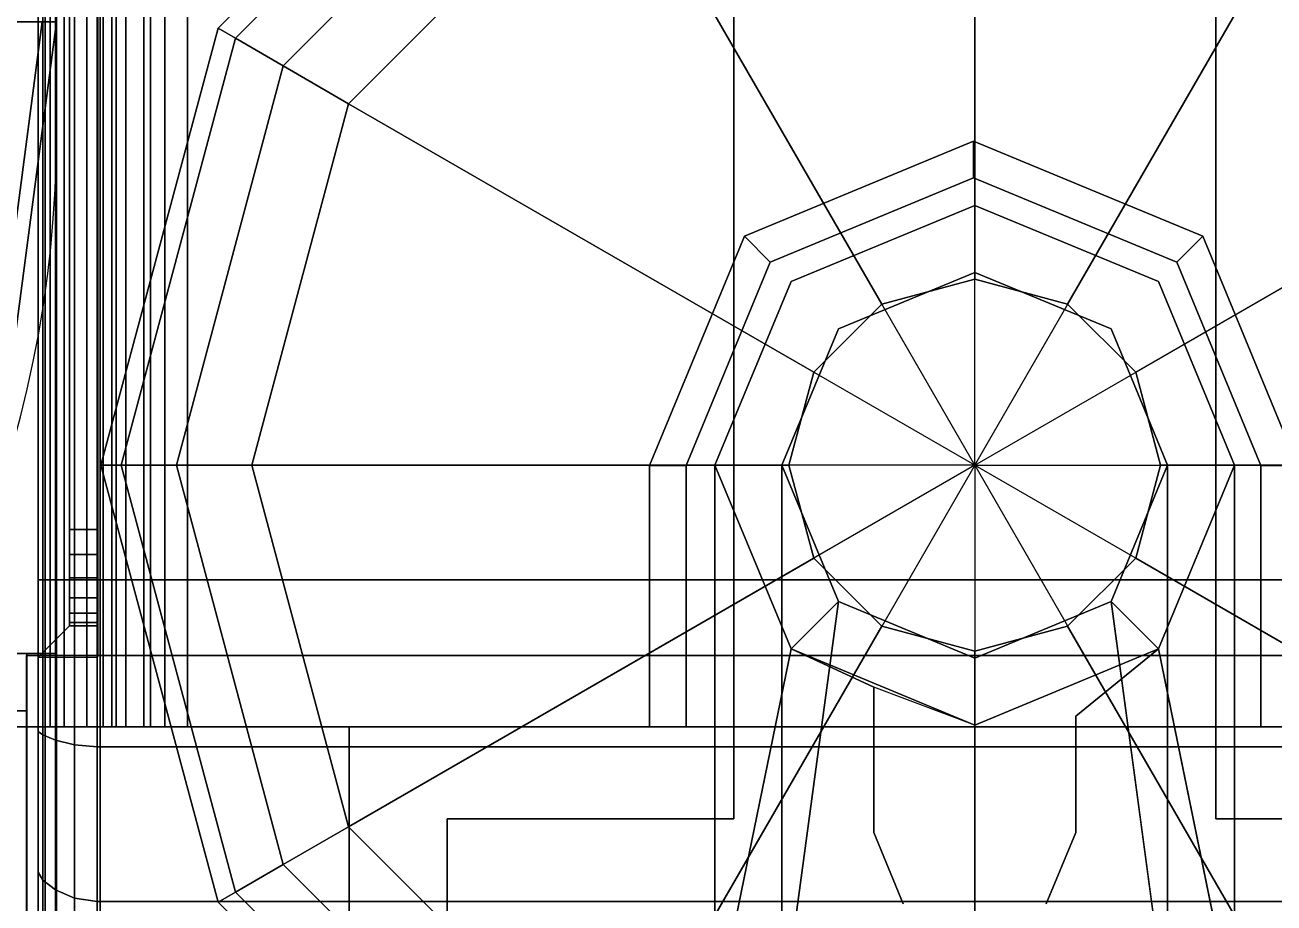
# Model space of a CAD drawing. Extents: x -170 to 1783, y -20 to 1205.
# Drawn here: x 478.207 to 479.567, y 261.044 to 262 of the extents above; entities that cross this region are included whole.
import ezdxf

# ---------------------------------------------------------------- set-up
doc = ezdxf.new("R2010")
doc.units = 0
doc.header["$LTSCALE"] = 96
doc.header["$MEASUREMENT"] = 0
for name, color, linetype in [('A-FURN-3-PANEL-GLIDE', 7, 'Continuous'), ('A-FURN-3-PANEL-GLIDE-HOUSING', 7, 'Continuous'), ('A-FURN-3-PANEL-RACE', 7, 'Continuous'), ('A-FURN-3-PANEL-SIDE1', 7, 'Continuous'), ('A-FURN-3-PANEL-SIDE2', 7, 'Continuous'), ('A-FURN-3-PANEL-TOPCAP', 7, 'Continuous'), ('A-FURN-3-PANEL-TRIM', 7, 'Continuous'), ('A-FURN-3-WKSF-TRIM', 7, 'Continuous'), ('A-FURN-P-PNLS', 7, 'Continuous'), ('A-FURN-P-WKSF', 7, 'Continuous'), ('AFUPD-3-CSPT_3D', 7, 'Continuous'), ('AFUPD-3-RVBK_3D', 7, 'Continuous'), ('AFUPD-P', 7, 'Continuous'), ('MAIN_PANEL', 7, 'Continuous'), ('MAIN_STORAGE', 7, 'Continuous'), ('MAIN_WKSURF', 7, 'Continuous')]:
    doc.layers.add(name, color=color, linetype=linetype)

# ---------------------------------------------------------------- blocks, each defined once
blk = doc.blocks.new('EC-EFN-256')
at = {"layer": 'A-FURN-3-PANEL-GLIDE', "color": 20, "linetype": 'Continuous'}
for points in [[(0.4201, 1.8052, 0.2464), (0.4091, 1.8242, 0.1642), (0.885, 1.9517, 0.1642), (0.885, 1.9297, 0.2464)], [(0.4091, 1.8242, 0.1642), (0.4201, 1.8052, 0.0821), (0.885, 1.9297, 0.0821), (0.885, 1.9517, 0.1642)], [(0.885, 1.9297, 0.2464), (0.885, 1.9517, 0.1642), (1.3609, 1.8242, 0.1642), (1.3499, 1.8052, 0.2464)], [(0.885, 1.9517, 0.1642), (0.885, 1.9297, 0.0821), (1.3499, 1.8052, 0.0821), (1.3609, 1.8242, 0.1642)], [(0.4502, 1.7531, 0.3065), (0.4201, 1.8052, 0.2464), (0.885, 1.9297, 0.2464), (0.885, 1.8696, 0.3065)], [(0.4201, 1.8052, 0.0821), (0.4502, 1.7531, 0.022), (0.885, 1.8696, 0.022), (0.885, 1.9297, 0.0821)], [(0.885, 1.8696, 0.3065), (0.885, 1.9297, 0.2464), (1.3499, 1.8052, 0.2464), (1.3198, 1.7531, 0.3065)], [(0.885, 1.9297, 0.0821), (0.885, 1.8696, 0.022), (1.3198, 1.7531, 0.022), (1.3499, 1.8052, 0.0821)], [(0.4912, 1.682, 0.3285), (0.4502, 1.7531, 0.3065), (0.885, 1.8696, 0.3065), (0.885, 1.7875, 0.3285)], [(0.4502, 1.7531, 0.022), (0.4912, 1.682), (0.885, 1.7875), (0.885, 1.8696, 0.022)], [(0.885, 1.7875, 0.3285), (0.885, 1.8696, 0.3065), (1.3198, 1.7531, 0.3065), (1.2787, 1.682, 0.3285)], [(0.885, 1.8696, 0.022), (0.885, 1.7875), (1.2787, 1.682), (1.3198, 1.7531, 0.022)], [(0.0798, 1.4649, 0.2464), (0.0608, 1.4759, 0.1642), (0.4091, 1.8242, 0.1642), (0.4201, 1.8052, 0.2464)], [(0.0608, 1.4759, 0.1642), (0.0798, 1.4649, 0.0821), (0.4201, 1.8052, 0.0821), (0.4091, 1.8242, 0.1642)], [(1.3499, 1.8052, 0.2464), (1.3609, 1.8242, 0.1642), (1.7092, 1.4759, 0.1642), (1.6902, 1.4649, 0.2464)], [(1.3609, 1.8242, 0.1642), (1.3499, 1.8052, 0.0821), (1.6902, 1.4649, 0.0821), (1.7092, 1.4759, 0.1642)], [(0.1319, 1.4348, 0.3065), (0.0798, 1.4649, 0.2464), (0.4201, 1.8052, 0.2464), (0.4502, 1.7531, 0.3065)], [(0.0798, 1.4649, 0.0821), (0.1319, 1.4348, 0.022), (0.4502, 1.7531, 0.022), (0.4201, 1.8052, 0.0821)], [(1.3198, 1.7531, 0.3065), (1.3499, 1.8052, 0.2464), (1.6902, 1.4649, 0.2464), (1.6381, 1.4348, 0.3065)], [(1.3499, 1.8052, 0.0821), (1.3198, 1.7531, 0.022), (1.6381, 1.4348, 0.022), (1.6902, 1.4649, 0.0821)], [(0.7837, 1.1754, 0.3285), (0.4912, 1.682, 0.3285), (0.885, 1.7875, 0.3285), (0.885, 1.2025, 0.3285)], [(0.885, 1.2025, 0.3285), (0.885, 1.7875, 0.3285), (1.2787, 1.682, 0.3285), (0.9862, 1.1754, 0.3285)], [(0.203, 1.3937, 0.3285), (0.1319, 1.4348, 0.3065), (0.4502, 1.7531, 0.3065), (0.4912, 1.682, 0.3285)], [(0.1319, 1.4348, 0.022), (0.203, 1.3937), (0.4912, 1.682), (0.4502, 1.7531, 0.022)], [(1.2787, 1.682, 0.3285), (1.3198, 1.7531, 0.3065), (1.6381, 1.4348, 0.3065), (1.567, 1.3937, 0.3285)], [(1.3198, 1.7531, 0.022), (1.2787, 1.682), (1.567, 1.3937), (1.6381, 1.4348, 0.022)], [(0.7096, 1.1013, 0.3285), (0.203, 1.3937, 0.3285), (0.4912, 1.682, 0.3285), (0.7837, 1.1754, 0.3285)], [(0.9862, 1.1754, 0.3285), (1.2787, 1.682, 0.3285), (1.567, 1.3937, 0.3285), (1.0604, 1.1013, 0.3285)], [(0.6825, 1, 0.3285), (0.0975, 1, 0.3285), (0.203, 1.3937, 0.3285), (0.7096, 1.1013, 0.3285)], [(1.0604, 1.1013, 0.3285), (1.567, 1.3937, 0.3285), (1.6725, 1, 0.3285), (1.0875, 1, 0.3285)], [(0.7837, 1.1754, 3.5747), (0.7837, 1.1754, 0.3285), (0.885, 1.2025, 0.3285), (0.885, 1.2025, 3.5747)], [(0.885, 1.2025, 3.5747), (0.885, 1.2025, 0.3285), (0.9862, 1.1754, 0.3285), (0.9862, 1.1754, 3.5747)], [(0.7096, 1.1013, 3.5747), (0.7096, 1.1013, 0.3285), (0.7837, 1.1754, 0.3285), (0.7837, 1.1754, 3.5747)], [(0.9862, 1.1754, 3.5747), (0.9862, 1.1754, 0.3285), (1.0604, 1.1013, 0.3285), (1.0604, 1.1013, 3.5747)], [(0.6825, 1, 3.5747), (0.6825, 1, 0.3285), (0.7096, 1.1013, 0.3285), (0.7096, 1.1013, 3.5747)], [(1.0604, 1.1013, 3.5747), (1.0604, 1.1013, 0.3285), (1.0875, 1, 0.3285), (1.0875, 1, 3.5747)], [(0.7096, 0.8988, 0.3285), (0.203, 0.6063, 0.3285), (0.0975, 1, 0.3285), (0.6825, 1, 0.3285)], [(0.7096, 0.8988, 3.5747), (0.7096, 0.8988, 0.3285), (0.6825, 1, 0.3285), (0.6825, 1, 3.5747)], [(1.0875, 1, 3.5747), (1.0875, 1, 0.3285), (1.0604, 0.8988, 0.3285), (1.0604, 0.8988, 3.5747)], [(1.0875, 1, 0.3285), (1.6725, 1, 0.3285), (1.567, 0.6063, 0.3285), (1.0604, 0.8988, 0.3285)], [(0.7837, 0.8246, 0.3285), (0.4912, 0.318, 0.3285), (0.203, 0.6063, 0.3285), (0.7096, 0.8988, 0.3285)], [(0.7837, 0.8246, 3.5747), (0.7837, 0.8246, 0.3285), (0.7096, 0.8988, 0.3285), (0.7096, 0.8988, 3.5747)], [(1.0604, 0.8988, 3.5747), (1.0604, 0.8988, 0.3285), (0.9862, 0.8246, 0.3285), (0.9862, 0.8246, 3.5747)], [(1.0604, 0.8988, 0.3285), (1.567, 0.6063, 0.3285), (1.2787, 0.318, 0.3285), (0.9862, 0.8246, 0.3285)], [(0.885, 0.7975, 0.3285), (0.885, 0.2125, 0.3285), (0.4912, 0.318, 0.3285), (0.7837, 0.8246, 0.3285)], [(0.885, 0.7975, 3.5747), (0.885, 0.7975, 0.3285), (0.7837, 0.8246, 0.3285), (0.7837, 0.8246, 3.5747)], [(0.9862, 0.8246, 3.5747), (0.9862, 0.8246, 0.3285), (0.885, 0.7975, 0.3285), (0.885, 0.7975, 3.5747)], [(0.9862, 0.8246, 0.3285), (1.2787, 0.318, 0.3285), (0.885, 0.2125, 0.3285), (0.885, 0.7975, 0.3285)]]:
    blk.add_3dface(points, dxfattribs=at)
at = {"layer": 'A-FURN-3-PANEL-GLIDE', "color": 20, "linetype": 'Continuous', "invisible_edges": 12}
for points in [[(0.885, 1), (0.885, 1.7875), (0.4912, 1.682)], [(0.885, 1), (1.2787, 1.682), (0.885, 1.7875)], [(0.885, 1), (0.4912, 1.682), (0.203, 1.3937)], [(0.885, 1), (1.567, 1.3937), (1.2787, 1.682)], [(0.885, 1), (0.203, 1.3937), (0.0975, 1)], [(0.885, 1), (1.6725, 1), (1.567, 1.3937)], [(0.885, 1), (0.0975, 1), (0.203, 0.6063)], [(0.885, 1), (0.203, 0.6063), (0.4912, 0.318)], [(0.885, 1), (0.4912, 0.318), (0.885, 0.2125)], [(0.885, 1), (0.885, 0.2125), (1.2787, 0.318)], [(0.885, 1), (1.2787, 0.318), (1.567, 0.6063)], [(0.885, 1), (1.567, 0.6063), (1.6725, 1)]]:
    blk.add_3dface(points, dxfattribs=at)
at = {"layer": 'A-FURN-3-PANEL-GLIDE-HOUSING', "color": 40, "linetype": 'Continuous'}
for points in [[(0.6, 1.3543, 4.1997), (0.6, 1.3143, 4.2397), (0.8848, 1.3143, 4.2397), (0.8848, 1.3543, 4.1997)], [(0.6, 1.3543, 3.6147), (0.6, 1.3543, 4.1997), (0.8848, 1.3543, 4.1997), (0.8848, 1.3543, 3.6147)], [(0.6, 1.3143, 3.5747), (0.6, 1.3543, 3.6147), (0.8848, 1.3543, 3.6147), (0.8848, 1.3143, 3.5747)], [(1.1344, 1.2509, 3.6147), (0.8848, 1.3543, 3.6147), (0.8848, 1.3543, 4.1997), (1.1344, 1.2509, 4.1997)], [(1.1344, 1.2509, 4.1997), (0.8848, 1.3543, 4.1997), (0.8848, 1.3143, 4.2397), (1.1061, 1.2227, 4.2397)], [(1.1061, 1.2227, 3.5747), (0.8848, 1.3143, 3.5747), (0.8848, 1.3543, 3.6147), (1.1344, 1.2509, 3.6147)], [(0.6849, 1.2001, 2.2447), (0.885, 1.283, 3.5747), (0.28, 1.283, 3.5747), (0.28, 1.283, 3.3867)], [(0.28, 1.283, 3.3867), (0.28, 1.21, 3.3867), (0.7365, 1.1485, 2.2447), (0.6849, 1.2001, 2.2447)], [(0.885, 1.283, 3.5747), (0.6849, 1.2001, 2.2447), (0.6849, 1.2001, 1.7347), (0.885, 1.283, 1.7347)], [(1.0851, 1.2001, 3.5747), (0.885, 1.283, 3.5747), (0.885, 1.283, 1.7347), (1.0851, 1.2001, 1.7347)], [(1.2378, 1.0013, 4.1997), (1.1344, 1.2509, 4.1997), (1.1061, 1.2227, 4.2397), (1.1978, 1.0013, 4.2397)], [(1.1978, 1.0013, 3.5747), (1.1061, 1.2227, 3.5747), (1.1344, 1.2509, 3.6147), (1.2378, 1.0013, 3.6147)], [(1.2378, 1.0013, 3.6147), (1.1344, 1.2509, 3.6147), (1.1344, 1.2509, 4.1997), (1.2378, 1.0013, 4.1997)], [(0.28, 1.21, 3.3867), (0.28, 1.21, 3.5747), (0.885, 1.21, 3.5747), (0.7365, 1.1485, 2.2447)], [(0.6849, 1.2001, 1.7347), (0.602, 1, 1.7347), (0.602, 1, 2.2447), (0.6849, 1.2001, 2.2447)], [(0.6849, 1.2001, 2.2447), (0.602, 1, 2.2447), (0.6432, 1.11, 2.2447)], [(0.6432, 1.11, 1.7347), (0.6849, 1.2001, 1.7347), (0.6849, 1.2001, 2.2447), (0.6432, 1.11, 2.2447)], [(0.885, 1.21, 1.7347), (0.7365, 1.1485, 1.7347), (0.7365, 1.1485, 2.2447), (0.885, 1.21, 3.5747)], [(1.0335, 1.1485, 1.7347), (0.885, 1.21, 1.7347), (0.885, 1.21, 3.5747), (1.0335, 1.1485, 3.5747)], [(1.168, 1, 3.5747), (1.0851, 1.2001, 3.5747), (1.0851, 1.2001, 1.7347), (1.168, 1, 1.7347)], [(0.7365, 1.1485, 1.7347), (0.675, 1, 1.7347), (0.675, 1, 2.2447), (0.7365, 1.1485, 2.2447)], [(1.095, 1, 1.7347), (1.0335, 1.1485, 1.7347), (1.0335, 1.1485, 3.5747), (1.095, 1, 3.5747)], [(0.485, 1.11, 2.2447), (0.4072, 1.0778, 2.2447), (0.4072, 1.0778, 1.7347), (0.485, 1.11, 1.7347)], [(0.485, 1.11, 1.7347), (0.6432, 1.11, 1.7347), (0.6432, 1.11, 2.2447), (0.485, 1.11, 2.2447)], [(0.602, 1, 1.7347), (0.6849, 0.7999, 1.7347), (0.6849, 0.7999, 2.2447), (0.602, 1, 2.2447)], [(0.675, 1, 1.7347), (0.7365, 0.8515, 1.7347), (0.7365, 0.8515, 2.2447), (0.675, 1, 2.2447)], [(1.0335, 0.8515, 1.7347), (1.095, 1, 1.7347), (1.095, 1, 3.5747), (1.0335, 0.8515, 3.5747)], [(1.0851, 0.7999, 3.5747), (1.168, 1, 3.5747), (1.168, 1, 1.7347), (1.0851, 0.7999, 1.7347)], [(1.1344, 0.7517, 4.1997), (1.2378, 1.0013, 4.1997), (1.1978, 1.0013, 4.2397), (1.1061, 0.78, 4.2397)], [(1.1061, 0.78, 3.5747), (1.1978, 1.0013, 3.5747), (1.2378, 1.0013, 3.6147), (1.1344, 0.7517, 3.6147)], [(1.1344, 0.7517, 3.6147), (1.2378, 1.0013, 3.6147), (1.2378, 1.0013, 4.1997), (1.1344, 0.7517, 4.1997)], [(0.4072, 0.9222, 2.2447), (0.485, 0.89, 2.2447), (0.485, 0.89, 1.7347), (0.4072, 0.9222, 1.7347)], [(0.6116, 0.89, 2.2447), (0.6116, 0.89, 1.7347), (0.485, 0.89, 1.7347), (0.485, 0.89, 2.2447)], [(0.6849, 0.7999, 1.7347), (0.6116, 0.89, 1.7347), (0.6116, 0.89, 2.2447), (0.6849, 0.7999, 2.2447)], [(0.28, 0.79, 3.3867), (0.28, 0.717, 3.3867), (0.6849, 0.7999, 2.2447), (0.7365, 0.8515, 2.2447)], [(0.7365, 0.8515, 1.7347), (0.885, 0.79, 1.7347), (0.885, 0.79, 3.5747), (0.7365, 0.8515, 2.2447)], [(0.885, 0.79, 1.7347), (1.0335, 0.8515, 1.7347), (1.0335, 0.8515, 3.5747), (0.885, 0.79, 3.5747)], [(0.6849, 0.7999, 2.2447), (0.885, 0.717, 3.5747), (0.885, 0.717, 1.7347), (0.6849, 0.7999, 1.7347)], [(0.885, 0.717, 3.5747), (1.0851, 0.7999, 3.5747), (1.0851, 0.7999, 1.7347), (0.885, 0.717, 1.7347)], [(0.8848, 0.6483, 4.1997), (1.1344, 0.7517, 4.1997), (1.1061, 0.78, 4.2397), (0.8848, 0.6883, 4.2397)], [(0.8848, 0.6883, 3.5747), (1.1061, 0.78, 3.5747), (1.1344, 0.7517, 3.6147), (0.8848, 0.6483, 3.6147)], [(0.8848, 0.6483, 3.6147), (1.1344, 0.7517, 3.6147), (1.1344, 0.7517, 4.1997), (0.8848, 0.6483, 4.1997)], [(0.8848, 0.6483, 4.1997), (0.8848, 0.6883, 4.2397), (0.6, 0.6883, 4.2397), (0.6, 0.6483, 4.1997)], [(0.8848, 0.6883, 3.5747), (0.8848, 0.6483, 3.6147), (0.6, 0.6483, 3.6147), (0.6, 0.6883, 3.5747)]]:
    blk.add_3dface(points, dxfattribs=at)
for points, invisible_edges in [([(0.6, 0.6883, 4.2397), (0.8848, 0.6883, 4.2397), (0.8848, 1.3143, 4.2397), (0.6, 1.3143, 4.2397)], 2), ([(0.6002, 1.283, 3.5747), (0.6, 1.3143, 3.5747), (0.8848, 1.3143, 3.5747), (0.885, 1.283, 3.5747)], 4), ([(1.1061, 0.78, 4.2397), (1.1061, 1.2227, 4.2397), (0.8848, 1.3143, 4.2397), (0.8848, 0.6883, 4.2397)], 5), ([(1.1061, 1.2227, 3.5747), (1.0851, 1.2001, 3.5747), (0.885, 1.283, 3.5747), (0.8848, 1.3143, 3.5747)], 5), ([(0.28, 1.21, 3.5747), (0.28, 1.283, 3.5747), (0.885, 1.283, 3.5747), (0.885, 1.21, 3.5747)], 4), ([(0.885, 1.21, 1.7347), (0.885, 1.283, 1.7347), (0.6849, 1.2001, 1.7347), (0.7365, 1.1485, 1.7347)], 5), ([(1.0335, 1.1485, 1.7347), (1.0851, 1.2001, 1.7347), (0.885, 1.283, 1.7347), (0.885, 1.21, 1.7347)], 5), ([(0.885, 1.21, 3.5747), (0.885, 1.283, 3.5747), (1.0851, 1.2001, 3.5747), (1.0335, 1.1485, 3.5747)], 5), ([(1.1978, 1.0013, 3.5747), (1.168, 1, 3.5747), (1.0851, 1.2001, 3.5747), (1.1061, 1.2227, 3.5747)], 5), ([(1.1978, 1.0013, 4.2397), (1.1061, 1.2227, 4.2397), (1.1061, 0.78, 4.2397)], 2), ([(0.7365, 1.1485, 1.7347), (0.6849, 1.2001, 1.7347), (0.602, 1, 1.7347), (0.675, 1, 1.7347)], 5), ([(0.6849, 1.2001, 2.2447), (0.7365, 1.1485, 2.2447), (0.675, 1, 2.2447), (0.602, 1, 2.2447)], 12), ([(0.6849, 1.2001, 1.7347), (0.6432, 1.11, 1.7347), (0.602, 1, 1.7347)], 2), ([(1.095, 1, 1.7347), (1.168, 1, 1.7347), (1.0851, 1.2001, 1.7347), (1.0335, 1.1485, 1.7347)], 5), ([(1.0851, 1.2001, 3.5747), (1.168, 1, 3.5747), (1.095, 1, 3.5747), (1.0335, 1.1485, 3.5747)], 10), ([(0.485, 1.11, 1.7347), (0.4072, 1.0778, 1.7347), (0.4072, 0.9222, 1.7347), (0.485, 0.89, 1.7347)], 10), ([(0.485, 1.11, 2.2447), (0.485, 0.89, 2.2447), (0.4072, 0.9222, 2.2447), (0.4072, 1.0778, 2.2447)], 5), ([(0.485, 1.11, 1.7347), (0.602, 1, 1.7347), (0.6432, 1.11, 1.7347)], 3), ([(0.602, 1, 1.7347), (0.485, 1.11, 1.7347), (0.485, 0.89, 1.7347)], 15), ([(0.485, 1.11, 2.2447), (0.6432, 1.11, 2.2447), (0.602, 1, 2.2447)], 14), ([(0.602, 1, 2.2447), (0.485, 0.89, 2.2447), (0.485, 1.11, 2.2447)], 15), ([(0.602, 1, 1.7347), (0.485, 0.89, 1.7347), (0.6116, 0.89, 1.7347)], 13), ([(0.602, 1, 2.2447), (0.6116, 0.89, 2.2447), (0.485, 0.89, 2.2447)], 13), ([(0.675, 1, 1.7347), (0.602, 1, 1.7347), (0.6849, 0.7999, 1.7347), (0.7365, 0.8515, 1.7347)], 5), ([(0.602, 1, 2.2447), (0.675, 1, 2.2447), (0.7365, 0.8515, 2.2447), (0.6849, 0.7999, 2.2447)], 9), ([(0.602, 1, 1.7347), (0.6116, 0.89, 1.7347), (0.6849, 0.7999, 1.7347)], 1), ([(0.602, 1, 2.2447), (0.6849, 0.7999, 2.2447), (0.6116, 0.89, 2.2447)], 13), ([(1.0851, 0.7999, 1.7347), (1.168, 1, 1.7347), (1.095, 1, 1.7347), (1.0335, 0.8515, 1.7347)], 10), ([(1.0851, 0.7999, 3.5747), (1.0335, 0.8515, 3.5747), (1.095, 1, 3.5747), (1.168, 1, 3.5747)], 5), ([(1.1061, 0.78, 3.5747), (1.0851, 0.7999, 3.5747), (1.168, 1, 3.5747), (1.1978, 1.0013, 3.5747)], 5), ([(0.885, 0.79, 3.5747), (0.28, 0.79, 3.5747), (0.28, 0.79, 3.3867), (0.7365, 0.8515, 2.2447)], 8), ([(0.6849, 0.7999, 1.7347), (0.885, 0.717, 1.7347), (0.885, 0.79, 1.7347), (0.7365, 0.8515, 1.7347)], 10), ([(0.885, 0.717, 1.7347), (1.0851, 0.7999, 1.7347), (1.0335, 0.8515, 1.7347), (0.885, 0.79, 1.7347)], 10), ([(0.885, 0.717, 3.5747), (0.885, 0.79, 3.5747), (1.0335, 0.8515, 3.5747), (1.0851, 0.7999, 3.5747)], 5), ([(0.6849, 0.7999, 2.2447), (0.28, 0.717, 3.3867), (0.28, 0.717, 3.5747), (0.885, 0.717, 3.5747)], 8), ([(0.28, 0.717, 3.5747), (0.28, 0.79, 3.5747), (0.885, 0.79, 3.5747), (0.885, 0.717, 3.5747)], 4), ([(0.8848, 0.6883, 3.5747), (0.885, 0.717, 3.5747), (1.0851, 0.7999, 3.5747), (1.1061, 0.78, 3.5747)], 5), ([(0.6, 0.6883, 3.5747), (0.6002, 0.717, 3.5747), (0.885, 0.717, 3.5747), (0.8848, 0.6883, 3.5747)], 4)]:
    blk.add_3dface(points, dxfattribs=dict(at, invisible_edges=invisible_edges))
at = {"layer": 'A-FURN-3-PANEL-RACE', "color": 40, "linetype": 'Continuous'}
for points, invisible_edges in [([(0.08, 2.0125, 3.515), (0.08, 2.0125, 0.3963), (23.92, 2.0125, 0.3963), (23.92, 2.0125, 3.515)], 8), ([(0.5, 1.5745, 0.3963), (23.5, 1.5745, 0.3963), (0.08, 2.0125, 0.3963), (0.08, 1.5745, 0.3963)], 3), ([(23.5, 1.5745, 0.3963), (23.92, 1.5745, 0.3963), (23.92, 2.0125, 0.3963), (0.08, 2.0125, 0.3963)], 8), ([(0.14, 1.9525, 3.515), (0.08, 2.0125, 3.515), (0.6, 2.0125, 3.515), (0.6, 1.9525, 3.515)], 1), ([(0.6, 2.0125, 4.0847), (0.6, 2.0125, 3.515), (23.4, 2.0125, 3.515), (23.4, 2.0125, 4.0847)], 2), ([(0.6, 1.9525, 3.515), (0.6, 2.0125, 3.515), (0.6, 2.0125, 4.0847), (0.6, 1.9525, 4.0847)], 4), ([(0.6, 1.9493, 4.1093), (0.6, 1.9525, 4.0847), (0.6, 2.0125, 4.0847), (0.6, 2.0072, 4.1248)], 10), ([(0.6, 1.9398, 4.1322), (0.6, 1.9493, 4.1093), (0.6, 2.0072, 4.1248), (0.6, 1.9918, 4.1622)], 10), ([(0.6, 1.9247, 4.1519), (0.6, 1.9398, 4.1322), (0.6, 1.9918, 4.1622), (0.6, 1.9671, 4.1943)], 10), ([(0.6, 1.905, 4.1669), (0.6, 1.9247, 4.1519), (0.6, 1.9671, 4.1943), (0.6, 1.935, 4.2189)], 10), ([(23.86, 1.9525, 0.4563), (0.14, 1.9525, 0.4563), (0.14, 1.9525, 3.515), (23.86, 1.9525, 3.515)], 4), ([(0.5, 1.5745, 0.4563), (0.14, 1.5745, 0.4563), (0.14, 1.9525, 0.4563), (23.5, 1.5745, 0.4563)], 12), ([(23.5, 1.5745, 0.4563), (0.14, 1.9525, 0.4563), (23.86, 1.9525, 0.4563), (23.86, 1.5745, 0.4563)], 1), ([(23.4, 1.9525, 3.515), (0.6, 1.9525, 3.515), (0.6, 1.9525, 4.0847), (23.4, 1.9525, 4.0847)], 1), ([(0.6, 1.8821, 4.1764), (0.6, 1.905, 4.1669), (0.6, 1.935, 4.2189), (0.6, 1.8976, 4.2344)], 10), ([(0.6, 1.8575, 4.1797), (0.6, 1.8821, 4.1764), (0.6, 1.8976, 4.2344), (0.6, 1.8575, 4.2397)], 2), ([(0.5, 1.5745, 0.3963), (0.08, 1.5745, 0.3963), (0.14, 1.5745, 0.4563), (0.5, 1.5745, 0.4563)], 2), ([(2.098, 1.2625, 0.3963), (21.902, 1.2625, 0.3963), (0.5, 1.5745, 0.3963), (0.5, 1.2625, 0.3963)], 3), ([(23.5, 1.2625, 0.3963), (23.5, 1.5745, 0.3963), (0.5, 1.5745, 0.3963), (21.902, 1.2625, 0.3963)], 6), ([(2.098, 1.2625, 0.4563), (0.5, 1.2625, 0.4563), (0.5, 1.5745, 0.4563), (21.902, 1.2625, 0.4563)], 12), ([(23.5, 1.2625, 0.4563), (21.902, 1.2625, 0.4563), (0.5, 1.5745, 0.4563), (23.5, 1.5745, 0.4563)], 6), ([(0.5, 0.7375, 0.4563), (2.098, 0.7375, 0.4563), (23.5, 0.4255, 0.4563), (0.5, 0.4255, 0.4563)], 6), ([(0.5, 0.7375, 0.3963), (0.5, 0.4255, 0.3963), (23.5, 0.4255, 0.3963), (2.098, 0.7375, 0.3963)], 6)]:
    blk.add_3dface(points, dxfattribs=dict(at, invisible_edges=invisible_edges))
for points in [[(0.6, 2.0072, 4.1248), (0.6, 2.0125, 4.0847), (23.4, 2.0125, 4.0847), (23.4, 2.0072, 4.1248)], [(0.6, 1.9918, 4.1622), (0.6, 2.0072, 4.1248), (23.4, 2.0072, 4.1248), (23.4, 1.9918, 4.1622)], [(0.6, 1.9671, 4.1943), (0.6, 1.9918, 4.1622), (23.4, 1.9918, 4.1622), (23.4, 1.9671, 4.1943)], [(0.6, 1.935, 4.2189), (0.6, 1.9671, 4.1943), (23.4, 1.9671, 4.1943), (23.4, 1.935, 4.2189)], [(23.4, 1.9493, 4.1093), (23.4, 1.9525, 4.0847), (0.6, 1.9525, 4.0847), (0.6, 1.9493, 4.1093)], [(23.4, 1.9398, 4.1322), (23.4, 1.9493, 4.1093), (0.6, 1.9493, 4.1093), (0.6, 1.9398, 4.1322)], [(23.4, 1.9247, 4.1519), (23.4, 1.9398, 4.1322), (0.6, 1.9398, 4.1322), (0.6, 1.9247, 4.1519)], [(0.6, 1.8976, 4.2344), (0.6, 1.935, 4.2189), (23.4, 1.935, 4.2189), (23.4, 1.8976, 4.2344)], [(23.4, 1.905, 4.1669), (23.4, 1.9247, 4.1519), (0.6, 1.9247, 4.1519), (0.6, 1.905, 4.1669)], [(23.4, 1.8821, 4.1764), (23.4, 1.905, 4.1669), (0.6, 1.905, 4.1669), (0.6, 1.8821, 4.1764)], [(0.6, 1.8575, 4.2397), (0.6, 1.8976, 4.2344), (23.4, 1.8976, 4.2344), (23.4, 1.8575, 4.2397)], [(23.4, 1.8575, 4.1797), (23.4, 1.8821, 4.1764), (0.6, 1.8821, 4.1764), (0.6, 1.8575, 4.1797)], [(0.6, 1.8575, 4.1797), (0.6, 1.8575, 4.2397), (23.4, 1.8575, 4.2397), (23.4, 1.8575, 4.1797)], [(0.5, 1.2625, 0.3963), (0.5, 1.5745, 0.3963), (0.5, 1.5745, 0.4563), (0.5, 1.2625, 0.4563)], [(0.5, 1.2625, 0.4563), (2.098, 1.2625, 0.4563), (2.098, 1.2625, 0.3963), (0.5, 1.2625, 0.3963)], [(0.5, 0.7375, 0.4563), (0.5, 0.7375, 0.3963), (2.098, 0.7375, 0.3963), (2.098, 0.7375, 0.4563)], [(0.5, 0.7375, 0.3963), (0.5, 0.7375, 0.4563), (0.5, 0.4255, 0.4563), (0.5, 0.4255, 0.3963)]]:
    blk.add_3dface(points, dxfattribs=at)
at = {"layer": 'A-FURN-3-PANEL-SIDE1', "color": 7, "linetype": 'Continuous'}
for points in [[(23.3224, 1.955, 55.7401), (23.3228, 0.045, 55.7401), (0.6776, 0.045, 55.7401), (0.6776, 1.955, 55.7401)], [(0.6776, 0.045, 4.2397), (0.6776, 1.955, 4.2397), (0.6776, 1.955, 55.7401), (0.6776, 0.045, 55.7401)], [(23.3224, 0.045, 4.2397), (23.3224, 1.955, 4.2397), (0.6776, 1.955, 4.2397), (0.6776, 0.045, 4.2397)]]:
    blk.add_3dface(points, dxfattribs=at)
at = {"layer": 'A-FURN-3-PANEL-SIDE2', "color": 7, "linetype": 'Continuous'}
blk.add_3dface([(0.6776, 1.955, 55.7401), (0.6776, 1.955, 4.2397), (23.3224, 1.955, 4.2397), (23.3224, 1.955, 55.7401)], dxfattribs=at)
at = {"layer": 'A-FURN-3-PANEL-TOPCAP', "color": 60, "linetype": 'Continuous'}
for points in [[(0.4225, 2.0013, 56.2349), (0.2828, 2.0013, 56.1222), (0.2978, 2.0151, 56.1072), (0.4331, 2.0151, 56.2168)], [(0.4331, 2.0151, 56.2168), (0.2978, 2.0151, 56.1072), (0.3121, 2.02, 56.0929), (0.4419, 2.02, 56.1974)], [(0.5856, 2.0013, 56.3065), (0.4225, 2.0013, 56.2349), (0.4331, 2.0151, 56.2168), (0.5913, 2.0151, 56.2864)], [(0.5913, 2.0151, 56.2864), (0.4331, 2.0151, 56.2168), (0.4419, 2.02, 56.1974), (0.5949, 2.02, 56.2633)], [(0.76, 2.0013, 56.3313), (0.5856, 2.0013, 56.3065), (0.5913, 2.0151, 56.2864), (0.76, 2.0151, 56.3105)], [(0.76, 2.0151, 56.3105), (0.5913, 2.0151, 56.2864), (0.5949, 2.02, 56.2633), (0.76, 2.02, 56.286)], [(0.71, 1.986, 55.635), (0.676, 2.02, 55.635), (0.676, 1.955, 55.635), (0.71, 1.955, 55.635)], [(23.24, 2.02, 56.286), (23.24, 2.0151, 56.3105), (0.76, 2.0151, 56.3105), (0.76, 2.02, 56.286)], [(23.24, 2.0151, 56.3105), (23.24, 2.0013, 56.3313), (0.76, 2.0013, 56.3313), (0.76, 2.0151, 56.3105)], [(0.4136, 1.9805, 56.248), (0.2713, 1.9805, 56.1337), (0.2828, 2.0013, 56.1222), (0.4225, 2.0013, 56.2349)], [(0.5806, 1.9805, 56.3203), (0.4136, 1.9805, 56.248), (0.4225, 2.0013, 56.2349), (0.5856, 2.0013, 56.3065)], [(0.76, 1.9805, 56.3451), (0.5806, 1.9805, 56.3203), (0.5856, 2.0013, 56.3065), (0.76, 2.0013, 56.3313)], [(23.24, 2.0013, 56.3313), (23.24, 1.9805, 56.3451), (0.76, 1.9805, 56.3451), (0.76, 2.0013, 56.3313)], [(0.4099, 1.956, 56.2528), (0.2668, 1.956, 56.1382), (0.2713, 1.9805, 56.1337), (0.4136, 1.9805, 56.248)], [(0.5783, 1.956, 56.3252), (0.4099, 1.956, 56.2528), (0.4136, 1.9805, 56.248), (0.5806, 1.9805, 56.3203)], [(0.76, 1.956, 56.35), (0.5783, 1.956, 56.3252), (0.5806, 1.9805, 56.3203), (0.76, 1.9805, 56.3451)], [(0.7136, 1.955, 55.6622), (0.7136, 1.986, 55.6622), (0.71, 1.986, 55.635), (0.71, 1.955, 55.635)], [(0.724, 1.955, 55.6875), (0.724, 1.986, 55.6875), (0.7136, 1.986, 55.6622), (0.7136, 1.955, 55.6622)], [(0.7407, 1.955, 55.7093), (0.7407, 1.986, 55.7093), (0.724, 1.986, 55.6875), (0.724, 1.955, 55.6875)], [(0.7625, 1.955, 55.726), (0.7625, 1.986, 55.726), (0.7407, 1.986, 55.7093), (0.7407, 1.955, 55.7093)], [(23.24, 1.9805, 56.3451), (23.24, 1.956, 56.35), (0.76, 1.956, 56.35), (0.76, 1.9805, 56.3451)], [(0.7878, 1.955, 55.7365), (0.7878, 1.986, 55.7365), (0.7625, 1.986, 55.726), (0.7625, 1.955, 55.726)], [(0.815, 1.955, 55.7401), (0.815, 1.986, 55.7401), (0.7878, 1.986, 55.7365), (0.7878, 1.955, 55.7365)], [(23.185, 1.955, 55.7401), (23.185, 1.986, 55.7401), (0.815, 1.986, 55.7401), (0.815, 1.955, 55.7401)], [(0.4099, 0.044, 56.2528), (0.2668, 0.044, 56.1382), (0.2668, 1.956, 56.1382), (0.4099, 1.956, 56.2528)], [(0.5783, 0.044, 56.3252), (0.4099, 0.044, 56.2528), (0.4099, 1.956, 56.2528), (0.5783, 1.956, 56.3252)], [(0.76, 0.044, 56.35), (0.5783, 0.044, 56.3252), (0.5783, 1.956, 56.3252), (0.76, 1.956, 56.35)], [(0.76, 0.044, 56.35), (0.76, 1.956, 56.35), (23.24, 1.956, 56.35), (23.24, 0.044, 56.35)]]:
    blk.add_3dface(points, dxfattribs=at)
for points, invisible_edges in [([(0.3121, 2.02, 56.0929), (0.4005, 2.02, 56.0044), (0.5044, 2.02, 56.0891), (0.4419, 2.02, 56.1974)], 5), ([(0.3232, 2.02, 55.8949), (0.3405, 2, 55.8849), (0.4146, 2, 55.9903), (0.4005, 2.02, 56.0044)], 5), ([(0.3798, 2, 55.7415), (0.399, 2.02, 55.7363), (0.4315, 2.02, 55.8323), (0.4142, 2, 55.8424)], 5), ([(0.6807, 2.02, 55.671), (0.399, 2.02, 55.7363), (0.394, 2.02, 55.635), (0.676, 2.02, 55.635)], 1), ([(0.676, 2.02, 55.635), (0.394, 2.02, 55.635), (0.394, -0.02, 55.635), (0.676, -0.02, 55.635)], 10), ([(0.6946, 2.02, 55.7045), (0.4315, 2.02, 55.8323), (0.399, 2.02, 55.7363), (0.6807, 2.02, 55.671)], 5), ([(0.4005, 2.02, 56.0044), (0.4146, 2, 55.9903), (0.5144, 2, 56.0717), (0.5044, 2.02, 56.0891)], 5), ([(0.4142, 2, 55.8424), (0.4315, 2.02, 55.8323), (0.4889, 2.02, 55.9159), (0.4748, 2, 55.9301)], 5), ([(0.4315, 2.02, 55.8323), (0.6946, 2.02, 55.7045), (0.7167, 2.02, 55.7333), (0.4889, 2.02, 55.9159)], 5), ([(0.4419, 2.02, 56.1974), (0.5044, 2.02, 56.0891), (0.6273, 2.02, 56.1426), (0.5949, 2.02, 56.2633)], 5), ([(0.4748, 2, 55.9301), (0.4889, 2.02, 55.9159), (0.5669, 2.02, 55.9807), (0.5569, 2, 55.9981)], 5), ([(0.7455, 2.02, 55.7554), (0.5669, 2.02, 55.9807), (0.4889, 2.02, 55.9159), (0.7167, 2.02, 55.7333)], 5), ([(0.5044, 2.02, 56.0891), (0.5144, 2, 56.0717), (0.6324, 2, 56.1232), (0.6273, 2.02, 56.1426)], 5), ([(0.5569, 2, 55.9981), (0.5669, 2.02, 55.9807), (0.6596, 2.02, 56.0218), (0.6544, 2, 56.0411)], 5), ([(0.5669, 2.02, 55.9807), (0.7455, 2.02, 55.7554), (0.779, 2.02, 55.7693), (0.6596, 2.02, 56.0218)], 5), ([(0.5949, 2.02, 56.2633), (0.6273, 2.02, 56.1426), (0.76, 2.02, 56.161), (0.76, 2.02, 56.286)], 5), ([(0.6273, 2.02, 56.1426), (0.6324, 2, 56.1232), (0.76, 2, 56.141), (0.76, 2.02, 56.161)], 5), ([(0.6544, 2, 56.0411), (0.6596, 2.02, 56.0218), (0.76, 2.02, 56.036), (0.76, 2, 56.056)], 5), ([(0.815, 2.02, 55.7741), (0.76, 2.02, 56.036), (0.6596, 2.02, 56.0218), (0.779, 2.02, 55.7693)], 5), ([(0.676, 2.02, 55.635), (0.71, 1.986, 55.635), (0.7136, 1.986, 55.6622), (0.6807, 2.02, 55.671)], 4), ([(0.6807, 2.02, 55.671), (0.7136, 1.986, 55.6622), (0.724, 1.986, 55.6875), (0.6946, 2.02, 55.7045)], 5), ([(0.6946, 2.02, 55.7045), (0.724, 1.986, 55.6875), (0.7407, 1.986, 55.7093), (0.7167, 2.02, 55.7333)], 5), ([(0.7167, 2.02, 55.7333), (0.7407, 1.986, 55.7093), (0.7625, 1.986, 55.726), (0.7455, 2.02, 55.7554)], 5), ([(0.7455, 2.02, 55.7554), (0.7625, 1.986, 55.726), (0.7878, 1.986, 55.7365), (0.779, 2.02, 55.7693)], 5), ([(0.76, 2.02, 56.286), (0.76, 2.02, 56.161), (23.24, 2.02, 56.161), (23.24, 2.02, 56.286)], 5), ([(23.24, 2, 56.141), (23.24, 2.02, 56.161), (0.76, 2.02, 56.161), (0.76, 2, 56.141)], 5), ([(23.24, 2.02, 56.036), (23.24, 2, 56.056), (0.76, 2, 56.056), (0.76, 2.02, 56.036)], 5), ([(0.76, 2.02, 56.036), (0.815, 2.02, 55.7741), (23.185, 2.02, 55.7741), (23.24, 2.02, 56.036)], 5), ([(0.779, 2.02, 55.7693), (0.7878, 1.986, 55.7365), (0.815, 1.986, 55.7401), (0.815, 2.02, 55.7741)], 5), ([(23.185, 2.02, 55.7741), (0.815, 2.02, 55.7741), (0.815, 1.986, 55.7401), (23.185, 1.986, 55.7401)], 10), ([(0.2976, 2, 55.7635), (0.3798, 2, 55.7415), (0.4142, 2, 55.8424), (0.3405, 2, 55.8849)], 5), ([(0.3405, 2, 55.8849), (0.4142, 2, 55.8424), (0.4748, 2, 55.9301), (0.4146, 2, 55.9903)], 5), ([(0.4146, 2, 55.9903), (0.4748, 2, 55.9301), (0.5569, 2, 55.9981), (0.5144, 2, 56.0717)], 5), ([(0.5144, 2, 56.0717), (0.5569, 2, 55.9981), (0.6544, 2, 56.0411), (0.6324, 2, 56.1232)], 5), ([(0.6324, 2, 56.1232), (0.6544, 2, 56.0411), (0.76, 2, 56.056), (0.76, 2, 56.141)], 5), ([(0.76, 2, 56.141), (0.76, 2, 56.056), (23.24, 2, 56.056), (23.24, 2, 56.141)], 5)]:
    blk.add_3dface(points, dxfattribs=dict(at, invisible_edges=invisible_edges))
at = {"layer": 'A-FURN-3-PANEL-TRIM', "color": 60, "linetype": 'Continuous'}
for points, invisible_edges in [([(0.0361, 1.9153, 3.8013), (0.6, 2.1348, 3.8013), (-0.0735, 2.1159, 3.8013), (-0.0395, 2.0114, 3.8013)], 3), ([(0.0361, 1.9153, 4.013), (-0.0395, 2.0114, 4.013), (-0.0735, 2.1159, 4.013), (0.6, 2.1348, 4.013)], 12), ([(0.1, 1.6815, 3.8013), (0.6, 2.1348, 3.8013), (0.0361, 1.9153, 3.8013), (0.0837, 1.8027, 3.8013)], 3), ([(0.1, 1.6815, 4.013), (0.0837, 1.8027, 4.013), (0.0361, 1.9153, 4.013), (0.6, 2.1348, 4.013)], 12), ([(0.1, 1.6815, 3.8013), (0.6, 1.6815, 3.8013), (0.6, 2.1348, 3.8013)], 12), ([(0.6, 2.1348, 4.013), (0.6, 1.6815, 4.013), (0.1, 1.6815, 4.013)], 12), ([(0.395, 2.0328, 55.635), (0.6776, 2.0328, 55.635), (0.6776, -0.0328, 55.635), (0.395, -0.0328, 55.635)], 8), ([(0.6, -0.1348, 3.5747), (0.6, 1.6815, 3.5747), (0.1, 1.6815, 3.5747), (0.1, 0.3185, 3.5747)], 10), ([(0.6, -0.1348, 4.2397), (0.1, 0.3185, 4.2397), (0.1, 1.6815, 4.2397), (0.6, 1.6815, 4.2397)], 5)]:
    blk.add_3dface(points, dxfattribs=dict(at, invisible_edges=invisible_edges))
for points in [[(0.6, 2.1348, 3.8013), (0.6, 1.6815, 3.8013), (0.6, 1.6815, 4.013), (0.6, 2.1348, 4.013)], [(0.395, 2.0328, 4.2397), (0.6776, 2.0328, 4.2397), (0.6776, 2.0328, 55.635), (0.395, 2.0328, 55.635)], [(0.6776, 2.0328, 4.2397), (0.6776, 1.955, 4.2397), (0.6776, 1.955, 55.635), (0.6776, 2.0328, 55.635)], [(0.1, 1.6815, 4.2397), (0.1, 1.6815, 4.013), (0.6, 1.6815, 4.013), (0.6, 1.6815, 4.2397)], [(0.6, 1.6815, 3.8013), (0.1, 1.6815, 3.8013), (0.1, 1.6815, 3.5747), (0.6, 1.6815, 3.5747)], [(0.6, 1.6815, 3.5747), (0.6, -0.1348, 3.5747), (0.6, -0.1348, 4.2397), (0.6, 1.6815, 4.2397)]]:
    blk.add_3dface(points, dxfattribs=at)
at = {"layer": 'A-FURN-P-PNLS', "color": 60, "linetype": 'Continuous'}
blk.add_line((0, 2), (24, 2), dxfattribs=at)
blk = doc.blocks.new('EC-WS-424-T')
at = {"layer": 'A-FURN-3-WKSF-TRIM', "color": 40, "linetype": 'Continuous'}
for points in [[(47.941, -22.632, 28.9842), (47.9842, -22.632, 28.941), (47.9381, -22.982, 28.941), (47.8964, -22.9708, 28.9842)], [(47.9842, -22.632, 27.809), (47.941, -22.632, 27.7658), (47.8964, -22.9708, 27.7658), (47.9381, -22.982, 27.809)], [(47.9842, -22.632, 28.941), (48, -22.632, 28.882), (47.9534, -22.9861, 28.882), (47.9381, -22.982, 28.941)], [(48, -22.632, 27.868), (47.9842, -22.632, 27.809), (47.9381, -22.982, 27.809), (47.9534, -22.9861, 27.868)], [(48, -22.632, 28.882), (48, -22.632, 27.868), (47.9534, -22.9861, 27.868), (47.9534, -22.9861, 28.882)]]:
    blk.add_3dface(points, dxfattribs=at)
at = {"layer": 'A-FURN-P-WKSF', "color": 7, "linetype": 'Continuous'}
blk.add_line((48, -22.75), (48, -1.25), dxfattribs=at)
blk.add_arc((46.75, -22.75), 1.25, 270, 360, dxfattribs=at)
blk = doc.blocks.new('EC-HP-1212-FPED')
at = {"layer": 'AFUPD-3-CSPT_3D', "color": 60, "linetype": 'Continuous'}
for points, invisible_edges in [([(0, 21.875, 27.75), (0, 0.68, 27.75), (15.25, 0.68, 27.75), (15.25, 21.875, 27.75)], 2), ([(0.0325, 0.68), (0.0325, 0.68, 2.955), (15.2175, 0.68, 2.955), (15.2175, 0.68)], 7), ([(15.2175, 0.6175, 14.0875), (15.2175, 0.06, 13.4625), (15.2175, 0.06, 2.73), (15.2175, 0.68, 14.0875)], 12), ([(15.2175, 0.06, 14.525), (15.2175, 0.1225, 14.4625), (15.2175, 0.6175, 14.4625), (15.2175, 0.68, 14.525)], 5), ([(15.2175, 0.68, 14.0875), (15.2175, 0.68, 14.525), (15.2175, 0.6175, 14.4625), (15.2175, 0.6175, 14.0875)], 2), ([(15.2175, 0.68, 2.73), (15.2175, 0.68, 14.0875), (15.2175, 0.06, 2.73)], 2), ([(15.2175, 0.6175, 25.5875), (15.2175, 0.06, 24.9625), (15.2175, 0.06, 14.65), (15.2175, 0.68, 25.5875)], 12), ([(15.2175, 0.06, 26.025), (15.2175, 0.1225, 25.9625), (15.2175, 0.6175, 25.9625), (15.2175, 0.68, 26.025)], 5), ([(15.2175, 0.68, 25.5875), (15.2175, 0.68, 26.025), (15.2175, 0.6175, 25.9625), (15.2175, 0.6175, 25.5875)], 2), ([(15.2175, 0.68, 14.65), (15.2175, 0.68, 25.5875), (15.2175, 0.06, 14.65)], 2)]:
    blk.add_3dface(points, dxfattribs=dict(at, invisible_edges=invisible_edges))
for points in [[(15.25, 0.68), (15.25, 21.875), (15.25, 21.875, 27.75), (15.25, 0.68, 27.75)], [(15.25, 0.68, 27.75), (0, 0.68, 27.75), (0, 0, 27.75), (15.25, 0, 27.75)], [(15.25, 0.68), (15.25, 0.68, 2.73), (0, 0.68, 2.73), (0, 0.68)], [(0, 0.68, 2.73), (15.25, 0.68, 2.73), (15.25, 0.68, 27.75), (0, 0.68, 27.75)], [(15.2175, 0.06, 14.525), (15.2175, 0.68, 14.525), (0.0325, 0.68, 14.525), (0.0325, 0.06, 14.525)], [(0.0325, 0.06, 2.73), (0.0325, 0.68, 2.73), (15.2175, 0.68, 2.73), (15.2175, 0.06, 2.73)], [(0.0325, 0.68, 14.0875), (15.2175, 0.68, 14.0875), (15.2175, 0.68, 2.73), (0.0325, 0.68, 2.73)], [(15.2175, 0.06, 26.025), (15.2175, 0.68, 26.025), (0.0325, 0.68, 26.025), (0.0325, 0.06, 26.025)], [(0.0325, 0.06, 14.65), (0.0325, 0.68, 14.65), (15.2175, 0.68, 14.65), (15.2175, 0.06, 14.65)], [(0.0325, 0.68, 25.5875), (15.2175, 0.68, 25.5875), (15.2175, 0.68, 14.65), (0.0325, 0.68, 14.65)], [(15.25, 0.68, 26.15), (15.25, 0.68, 27.75), (15.25, 0, 27.75), (15.25, 0, 26.15)], [(0.0325, 0.6175, 14.0875), (0.0325, 0.06, 13.4625), (15.2175, 0.06, 13.4625), (15.2175, 0.6175, 14.0875)], [(0.0325, 0.6175, 14.0875), (15.2175, 0.6175, 14.0875), (15.2175, 0.6175, 14.4625), (0.0325, 0.6175, 14.4625)], [(15.2175, 0.6175, 14.4625), (15.2175, 0.1225, 14.4625), (0.0325, 0.1225, 14.4625), (0.0325, 0.6175, 14.4625)], [(0.0325, 0.6175, 25.5875), (0.0325, 0.06, 24.9625), (15.2175, 0.06, 24.9625), (15.2175, 0.6175, 25.5875)], [(15.2175, 0.6175, 25.9625), (15.2175, 0.1225, 25.9625), (0.0325, 0.1225, 25.9625), (0.0325, 0.6175, 25.9625)], [(0.0325, 0.6175, 25.5875), (15.2175, 0.6175, 25.5875), (15.2175, 0.6175, 25.9625), (0.0325, 0.6175, 25.9625)]]:
    blk.add_3dface(points, dxfattribs=at)
at = {"layer": 'AFUPD-3-RVBK_3D', "color": 60, "linetype": 'Continuous', "invisible_edges": 1}
blk.add_3dface([(0, 0.68, 27.75), (15.25, 0.68, 27.75), (15.25, 0.68, 2.73), (0, 0.68, 2.73)], dxfattribs=at)
at = {"layer": 'AFUPD-3-RVBK_3D', "color": 60, "linetype": 'Continuous'}
for points in [[(0.0325, 0.68, 26.15), (15.2175, 0.68, 26.15), (15.2175, 0.68, 26.025), (0.0325, 0.68, 26.025)], [(0.0325, 0.68, 14.65), (15.2175, 0.68, 14.65), (15.2175, 0.68, 14.525), (0.0325, 0.68, 14.525)]]:
    blk.add_3dface(points, dxfattribs=at)
at = {"layer": 'AFUPD-P', "color": 60, "linetype": 'Continuous'}
blk.add_line((15.25, 0), (15.25, 21.875), dxfattribs=at)
blk.add_line((15.25, 0), (15.25, 21.875), dxfattribs=at)

msp = doc.modelspace()

# ---------------------------------------------------------------- block references
at = {"layer": 'MAIN_PANEL', "color": 47, "linetype": 'Continuous', "rotation": 90}
msp.add_blockref('EC-EFN-256', (480.24146, 260.63599), dxfattribs=at)
at = {"layer": 'MAIN_STORAGE', "color": 47, "linetype": 'Continuous'}
msp.add_blockref('EC-HP-1212-FPED', (462.99146, 260.63599), dxfattribs=at)
at = {"layer": 'MAIN_WKSURF', "color": 47, "linetype": 'Continuous'}
msp.add_blockref('EC-WS-424-T', (430.24146, 284.63599), dxfattribs=at)

doc.saveas('drawing.dxf')
